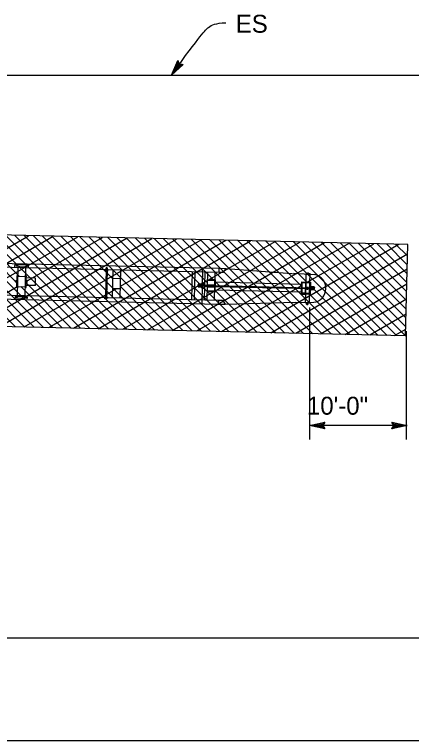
# Model space of a CAD drawing. Extents: x -893 to 867, y -474 to 712.
# Drawn here: x 359.9 to 514.6, y 135.5 to 418.6 of the extents above; entities that cross this region are included whole.
import ezdxf

# ---------------------------------------------------------------- set-up
doc = ezdxf.new("R2010")
doc.units = 0
for name, color, linetype in [('11 Undefined', 7, 'Continuous'), ('57 Undefined', 7, 'Continuous'), ('60 Nongeo Data', 7, 'Continuous')]:
    doc.layers.add(name, color=color, linetype=linetype)

msp = doc.modelspace()

# ---------------------------------------------------------------- linework, layer by layer
at = {"layer": '11 Undefined'}
for p, q in [((306, 298.05), (365.38, 332.33)), ((315.61, 297.83), (374.98, 332.11)), ((323.79, 333.31), (360.31, 296.79)), ((325.23, 297.61), (384.59, 331.88)), ((327.41, 333.23), (363.93, 296.71)), ((331.03, 333.14), (367.55, 296.63)), ((334.65, 333.06), (371.17, 296.54)), ((338.28, 332.97), (374.79, 296.46)), ((341.9, 332.89), (361.21, 313.58)), ((344.46, 297.16), (403.81, 331.43)), ((345.52, 332.8), (361.84, 316.47)), ((349.14, 332.72), (385.64, 296.21)), ((352.76, 332.63), (389.26, 296.12)), ((354.07, 296.94), (413.42, 331.2)), ((356.38, 332.55), (392.88, 296.04)), ((360, 332.46), (396.5, 295.96)), ((363.62, 332.37), (400.12, 295.87)), ((364.12, 314.29), (394.2, 331.65)), ((367.24, 332.29), (403.74, 295.79)), ((370.86, 332.2), (407.36, 295.71)), ((374.48, 332.12), (410.98, 295.62)), ((378.1, 332.03), (414.6, 295.54)), ((381.72, 331.95), (398.28, 315.4)), ((385.35, 331.86), (421.84, 295.37)), ((388.97, 331.78), (425.46, 295.29)), ((392.59, 331.69), (429.08, 295.2)), ((396.21, 331.61), (432.7, 295.12)), ((399.83, 331.52), (436.31, 295.04)), ((403.45, 331.44), (439.93, 294.95)), ((407.07, 331.35), (443.55, 294.87)), ((410.69, 331.27), (447.17, 294.78)), ((363.69, 296.72), (423.03, 330.98)), ((382.92, 296.27), (442.24, 330.52)), ((392.53, 296.05), (451.85, 330.3)), ((401.2, 312.6), (432.63, 330.75)), ((402.15, 295.83), (461.46, 330.07)), ((411.76, 295.6), (471.07, 329.84)), ((414.31, 331.18), (450.79, 294.7)), ((417.93, 331.1), (435.09, 313.94)), ((421.37, 295.38), (480.67, 329.62)), ((421.55, 331.01), (458.03, 294.53)), ((425.17, 330.93), (461.65, 294.45)), ((428.8, 330.84), (465.27, 294.37)), ((430.99, 295.16), (490.28, 329.39)), ((432.42, 330.75), (468.89, 294.28)), ((436.04, 330.67), (472.51, 294.2)), ((439.66, 330.58), (476.13, 294.11)), ((443.28, 330.5), (479.75, 294.03)), ((446.9, 330.41), (483.37, 293.95)), ((450.22, 294.71), (509.58, 328.99)), ((450.52, 330.33), (486.98, 293.86)), ((454.14, 330.24), (471.99, 312.4)), ((457.76, 330.16), (474, 313.92)), ((461.38, 330.07), (497.84, 293.61)), ((465, 329.99), (501.46, 293.53)), ((468.62, 329.9), (505.08, 293.44)), ((472.24, 329.82), (508.7, 293.36)), ((473.23, 313.77), (499.89, 329.17)), ((475.87, 329.73), (512.27, 293.33)), ((479.49, 329.65), (512.35, 296.78)), ((483.11, 329.56), (512.43, 300.24)), ((486.73, 329.48), (512.51, 303.69)), ((490.35, 329.39), (512.55, 307.19)), ((493.97, 329.31), (512.67, 310.6)), ((497.59, 329.22), (512.75, 314.06)), ((501.21, 329.13), (512.83, 317.51)), ((504.78, 329.1), (512.91, 320.97)), ((508.4, 329.01), (512.99, 324.42)), ((459.83, 294.49), (513.01, 325.19)), ((469.45, 294.27), (512.88, 319.34)), ((364.12, 314.2), (382.03, 296.29)), ((334.84, 297.38), (361.18, 312.59)), ((362.3, 312.48), (378.41, 296.38)), ((373.3, 296.49), (399.46, 311.6)), ((401.19, 312.48), (418.22, 295.45)), ((440.6, 294.94), (472, 313.07)), ((474.94, 312.98), (494.22, 293.7)), ((479.06, 294.05), (512.74, 313.49)), ((437.92, 311.11), (454.41, 294.62)), ((474.56, 309.82), (490.6, 293.78)), ((488.68, 293.82), (512.6, 307.64)), ((498.29, 293.6), (512.47, 301.79)), ((507.91, 293.38), (512.33, 295.93))]:
    msp.add_line(p, q, dxfattribs=at)
at = {"layer": '60 Nongeo Data'}
for p, q in [((423.49, 400.59), (423.49, 400.59)), ((425.65, 399.02), (425.65, 399.02)), ((-25.24, 394.95), (666.93, 394.95)), ((421.05, 394.95), (421.05, 394.95)), ((513.1, 328.9), (-25.24, 341.48)), ((512.27, 293.28), (513.1, 328.9)), ((286.26, 323.25), (439.6, 319.61)), ((286.22, 321.76), (439.57, 318.11)), ((360.06, 320), (360.09, 321.49)), ((360.5, 321.1), (360.48, 320.42)), ((365.15, 320.31), (360.48, 320.42)), ((365.16, 320.98), (360.5, 321.1)), ((361.1, 309.03), (361.36, 319.97)), ((363.99, 308.96), (364.25, 319.91)), ((365.16, 320.98), (365.15, 320.31)), ((395.22, 319), (395.22, 319.16)), ((395.22, 319), (395.78, 318.98)), ((395.59, 319.16), (395.33, 308.37)), ((395.4, 318.55), (395.4, 318.99)), ((396.14, 318.53), (395.4, 318.55)), ((395.43, 319.61), (395.41, 319.17)), ((396.17, 319.59), (395.43, 319.61)), ((395.61, 319.77), (395.59, 319.16)), ((395.99, 319.76), (395.61, 319.77)), ((395.97, 319.15), (395.72, 308.37)), ((395.78, 318.98), (396.34, 318.97)), ((395.99, 319.76), (395.97, 319.16)), ((396.15, 318.97), (396.14, 318.53)), ((396.16, 319.15), (396.17, 319.59)), ((396.34, 318.97), (396.34, 319.14)), ((398.11, 308.14), (398.36, 319.09)), ((401.09, 308.08), (401.35, 319.02)), ((429, 307.41), (429.26, 318.36)), ((429.99, 307.39), (430.25, 318.34)), ((433.15, 313.91), (433.26, 318.26)), ((433.2, 318.27), (433.23, 319.76)), ((433.98, 307.29), (434.24, 318.24)), ((434.93, 307.27), (435.19, 318.22)), ((437.82, 307.2), (438.08, 318.15)), ((439.57, 318.11), (439.6, 319.61)), ((439.57, 318.11), (441.26, 318.07)), ((439.6, 319.61), (442.35, 319.54)), ((441.26, 318.07), (442.35, 319.54)), ((442.35, 319.54), (469.59, 317.48)), ((468.7, 317.69), (476.77, 317.16)), ((473.48, 314.25), (473.56, 317.3)), ((474.28, 317.51), (473.56, 317.52)), ((473.56, 317.52), (473.56, 317.3)), ((473.56, 317.3), (475.05, 317.27)), ((475.05, 317.49), (474.28, 317.51)), ((474.97, 314.21), (475.05, 317.27)), ((475.05, 317.49), (475.05, 317.27)), ((360.3, 314.33), (360.3, 314.71)), ((360.3, 314.71), (360.91, 314.7)), ((360.3, 314.33), (360.91, 314.31)), ((360.45, 314.14), (360.47, 314.89)), ((360.47, 314.89), (360.92, 314.88)), ((360.85, 312.2), (360.96, 316.82)), ((360.96, 316.82), (361.28, 316.8)), ((361.27, 316.49), (364.17, 316.42)), ((364.18, 316.74), (364.5, 316.73)), ((364.41, 313.18), (364.47, 315.67)), ((364.45, 314.79), (364.43, 314.05)), ((364.88, 314.22), (364.44, 314.23)), ((364.9, 314.79), (364.45, 314.79)), ((364.89, 314.61), (364.45, 314.61)), ((364.47, 315.67), (364.5, 316.73)), ((368.13, 315.82), (364.48, 315.91)), ((364.88, 314.04), (364.9, 314.79)), ((368.07, 312.84), (368.13, 315.82)), ((401.27, 315.54), (398.28, 315.61)), ((438.01, 314.79), (435.11, 314.86)), ((435.82, 315.16), (435.82, 314.84)), ((438.25, 315.1), (435.82, 315.16)), ((438.14, 310.36), (438.25, 315.1)), ((438.23, 314.27), (471.77, 313.48)), ((471.68, 309.57), (471.79, 314.29)), ((471.79, 314.29), (473.48, 314.25)), ((473.24, 314.26), (473.13, 309.54)), ((474.97, 314.21), (473.48, 314.25)), ((474.97, 314.21), (475.25, 314.21)), ((475.25, 314.21), (475.14, 309.49)), ((360.9, 314.13), (360.45, 314.14)), ((360.85, 312.2), (361.17, 312.19)), ((361.18, 312.51), (364.07, 312.44)), ((364.07, 312.12), (364.39, 312.11)), ((364.39, 312.11), (364.41, 313.18)), ((368.07, 312.84), (364.4, 312.93)), ((364.43, 314.05), (364.88, 314.04)), ((401.17, 311.56), (398.19, 311.63)), ((431.27, 313.15), (431.25, 312.64)), ((431.25, 312.64), (432.07, 312.62)), ((431.27, 313.15), (432.08, 313.14)), ((431.5, 313.39), (431.47, 312.39)), ((431.47, 312.39), (432.06, 312.38)), ((432.08, 313.38), (431.5, 313.39)), ((431.85, 312.62), (432.66, 312.6)), ((431.86, 313.14), (432.67, 313.12)), ((432.08, 313.38), (432.06, 312.38)), ((432.06, 312.38), (432.65, 312.36)), ((432.68, 313.36), (432.08, 313.38)), ((432.68, 313.61), (432.65, 312.12)), ((432.65, 312.12), (432.9, 312.11)), ((432.68, 313.61), (432.93, 313.6)), ((432.91, 311.8), (432.95, 313.91)), ((432.91, 311.8), (434.09, 311.77)), ((432.95, 313.91), (434.13, 313.88)), ((433, 307.32), (433.1, 311.79)), ((433.1, 311.98), (433.13, 313.72)), ((433.1, 311.98), (434.09, 311.96)), ((434.1, 312.64), (433.11, 312.67)), ((434.12, 313.01), (433.12, 313.04)), ((433.13, 313.72), (434.13, 313.69)), ((433.48, 312.66), (433.58, 313.02)), ((433.98, 312.64), (434.08, 313.01)), ((434.1, 312.64), (435.1, 312.62)), ((434.12, 313.01), (435.11, 312.99)), ((434.48, 312.63), (434.57, 313)), ((434.98, 312.62), (435.07, 312.99)), ((435.05, 312.5), (437.95, 312.43)), ((435.05, 312.37), (437.95, 312.3)), ((435.07, 313.24), (437.97, 313.17)), ((435.07, 313.11), (437.97, 313.04)), ((435.1, 312.62), (438.09, 312.55)), ((435.11, 312.99), (438.1, 312.92)), ((435.48, 312.61), (435.57, 312.98)), ((435.97, 312.6), (436.07, 312.96)), ((436.47, 312.59), (436.57, 312.95)), ((436.97, 312.57), (437.06, 312.94)), ((437.46, 312.56), (437.56, 312.93)), ((437.96, 312.55), (438.06, 312.92)), ((438.09, 312.55), (474.91, 311.67)), ((438.1, 312.92), (474.92, 312.05)), ((438.46, 312.54), (438.56, 312.91)), ((438.96, 312.52), (439.05, 312.9)), ((439.46, 312.51), (439.55, 312.88)), ((439.95, 312.5), (440.05, 312.87)), ((440.45, 312.49), (440.55, 312.86)), ((440.95, 312.48), (441.04, 312.85)), ((441.45, 312.46), (441.54, 312.83)), ((441.95, 312.46), (442.04, 312.82)), ((442.44, 312.44), (442.54, 312.81)), ((442.94, 312.43), (443.04, 312.8)), ((443.44, 312.42), (443.53, 312.79)), ((443.94, 312.41), (444.03, 312.78)), ((444.43, 312.4), (444.53, 312.77)), ((444.93, 312.38), (445.03, 312.76)), ((445.43, 312.37), (445.52, 312.74)), ((445.92, 312.36), (446.02, 312.73)), ((446.43, 312.35), (446.52, 312.72)), ((446.92, 312.34), (447.02, 312.7)), ((447.42, 312.32), (447.51, 312.7)), ((447.92, 312.31), (448.01, 312.68)), ((448.42, 312.3), (448.51, 312.67)), ((448.91, 312.29), (449, 312.66)), ((449.41, 312.28), (449.5, 312.65)), ((449.91, 312.27), (450, 312.64)), ((450.41, 312.26), (450.5, 312.62)), ((450.9, 312.24), (451, 312.61)), ((451.4, 312.23), (451.5, 312.6)), ((451.9, 312.22), (452, 312.59)), ((452.39, 312.2), (452.49, 312.58)), ((452.89, 312.19), (452.99, 312.57)), ((453.39, 312.18), (453.48, 312.55)), ((453.89, 312.17), (453.98, 312.54)), ((454.38, 312.16), (454.48, 312.53)), ((454.89, 312.15), (454.98, 312.51)), ((455.38, 312.14), (455.48, 312.5)), ((455.88, 312.12), (455.97, 312.49)), ((456.38, 312.11), (456.47, 312.48)), ((456.87, 312.1), (456.97, 312.47)), ((457.37, 312.09), (457.47, 312.46)), ((457.87, 312.07), (457.96, 312.45)), ((458.37, 312.06), (458.46, 312.43)), ((458.86, 312.05), (458.96, 312.42)), ((459.36, 312.04), (459.46, 312.41)), ((459.86, 312.03), (459.95, 312.4)), ((460.36, 312.02), (460.45, 312.39)), ((460.85, 312), (460.95, 312.37)), ((461.36, 311.99), (461.45, 312.36)), ((461.85, 311.98), (461.95, 312.35)), ((462.34, 311.97), (462.44, 312.34)), ((462.85, 311.96), (462.94, 312.33)), ((463.35, 311.94), (463.43, 312.32)), ((463.84, 311.93), (463.93, 312.3)), ((464.34, 311.93), (464.43, 312.29)), ((464.84, 311.91), (464.93, 312.28)), ((465.33, 311.9), (465.43, 312.27)), ((465.83, 311.89), (465.93, 312.25)), ((466.33, 311.87), (466.42, 312.24)), ((466.83, 311.86), (466.92, 312.24)), ((467.33, 311.85), (467.42, 312.23)), ((467.82, 311.84), (467.92, 312.21)), ((468.32, 311.83), (468.42, 312.2)), ((468.81, 311.82), (468.91, 312.19)), ((469.31, 311.81), (469.41, 312.17)), ((469.83, 311.79), (469.92, 312.16)), ((470.33, 311.78), (470.43, 312.15)), ((470.83, 311.77), (470.92, 312.14)), ((471.31, 311.76), (471.4, 312.13)), ((471.8, 311.74), (471.9, 312.11)), ((471.93, 309.88), (472.03, 313.97)), ((473.23, 313.94), (472.03, 313.97)), ((472.3, 311.73), (472.4, 312.11)), ((472.8, 311.72), (472.89, 312.09)), ((473.3, 311.71), (473.39, 312.08)), ((473.38, 309.85), (473.47, 313.94)), ((473.42, 311.54), (473.75, 311.53)), ((473.43, 311.67), (473.75, 311.66)), ((473.44, 312.24), (473.76, 312.24)), ((473.44, 312.12), (473.76, 312.11)), ((474.97, 313.9), (473.47, 313.94)), ((473.79, 311.7), (473.89, 312.07)), ((473.94, 311.66), (474.19, 311.65)), ((473.94, 311.52), (474.18, 311.52)), ((473.95, 312.11), (474.2, 312.1)), ((473.96, 312.23), (474.2, 312.23)), ((474.29, 311.68), (474.39, 312.06)), ((474.47, 311.64), (474.6, 311.64)), ((474.47, 311.51), (474.6, 311.51)), ((474.48, 312.09), (474.61, 312.09)), ((474.49, 312.22), (474.62, 312.21)), ((474.77, 311.64), (474.91, 311.63)), ((474.77, 311.51), (474.91, 311.5)), ((474.78, 312.21), (474.93, 312.21)), ((474.78, 312.09), (474.92, 312.08)), ((474.79, 311.67), (474.89, 312.05)), ((474.87, 309.82), (474.97, 313.9)), ((475.46, 312.59), (475.21, 312.59)), ((475.43, 311.09), (475.46, 312.59)), ((476.84, 311.56), (475.44, 311.59)), ((476.85, 312.07), (475.45, 312.1)), ((476.04, 312.33), (475.46, 312.34)), ((476.03, 311.33), (476.04, 312.33)), ((476.64, 312.32), (476.04, 312.33)), ((476.61, 311.32), (476.64, 312.32)), ((476.84, 311.56), (476.85, 312.07)), ((285.52, 309.33), (439.27, 305.67)), ((285.6, 310.82), (439.31, 307.16)), ((360.2, 308.66), (360.19, 307.99)), ((364.87, 308.54), (360.2, 308.66)), ((364.87, 308.54), (364.85, 307.88)), ((395.91, 308.81), (395.16, 308.83)), ((395.16, 308.83), (395.16, 308.38)), ((395.9, 308.37), (395.91, 308.81)), ((437.91, 310.69), (435.01, 310.75)), ((435.72, 310.74), (435.71, 310.42)), ((438.14, 310.36), (435.71, 310.42)), ((438.16, 311.19), (471.69, 310.39)), ((471.68, 309.57), (473.37, 309.53)), ((473.14, 309.86), (471.93, 309.88)), ((473.29, 306.36), (473.37, 309.53)), ((474.86, 309.5), (473.37, 309.53)), ((474.87, 309.82), (473.38, 309.85)), ((474.78, 306.32), (474.86, 309.5)), ((474.86, 309.5), (475.14, 309.49)), ((475.43, 311.09), (475.18, 311.11)), ((475.43, 311.35), (476.03, 311.33)), ((476.03, 311.33), (476.61, 311.32)), ((512.27, 293.28), (-25.24, 305.72)), ((364.85, 307.88), (360.19, 307.99)), ((394.97, 308.39), (394.96, 308.22)), ((394.97, 308.39), (395.53, 308.37)), ((395.14, 307.76), (395.15, 308.22)), ((395.88, 307.74), (395.14, 307.76)), ((395.32, 307.6), (395.33, 308.21)), ((395.7, 307.59), (395.32, 307.6)), ((395.53, 308.37), (396.09, 308.36)), ((395.7, 307.59), (395.72, 308.2)), ((395.9, 308.2), (395.88, 307.74)), ((396.09, 308.36), (396.08, 308.19)), ((432.94, 307.32), (432.9, 305.82)), ((439.31, 307.16), (439.27, 305.67)), ((439.31, 307.16), (440.99, 307.13)), ((440.99, 307.13), (442.02, 305.61)), ((442.02, 305.61), (469.32, 306.37)), ((468.42, 306.21), (476.52, 306.35)), ((473.29, 306.36), (474.78, 306.32)), ((473.29, 306.12), (473.29, 306.36)), ((474.78, 306.08), (473.29, 306.12)), ((473.71, 305.66), (473.72, 306.11)), ((473.85, 305.49), (473.87, 306.1)), ((474.14, 305.49), (474.16, 306.09)), ((474.29, 305.65), (474.3, 306.09)), ((474.78, 306.08), (474.78, 306.32)), ((439.27, 305.67), (442.02, 305.61)), ((473.71, 305.66), (474.29, 305.65)), ((473.85, 305.49), (474.14, 305.49)), ((474.82, 304.32), (474.82, 252.9)), ((512.5, 295.03), (512.5, 252.9)), ((512.86, 258.33), (474.82, 258.33)), ((474.82, 258.33), (474.82, 258.33)), ((480.82, 259.66), (480.82, 259.66)), ((506.86, 259.67), (506.86, 259.67)), ((512.86, 258.33), (512.86, 258.33)), ((480.82, 256.99), (480.82, 256.99)), ((506.86, 257), (506.86, 257)), ((-25.24, 175.5), (666.93, 175.5)), ((-25.24, 135.5), (666.93, 135.5))]:
    msp.add_line(p, q, dxfattribs=at)
for points in [[(425.65, 399.02), (421.05, 394.95), (423.49, 400.59), (423.65, 400.21), (421.86, 396.07), (425.24, 399.06), (424.83, 399.09), (422.67, 397.18), (423.81, 399.83), (423.98, 399.44), (423.48, 398.3), (424.42, 399.13), (424.1, 399.16), (423.49, 400.59), (424.1, 399.16)], [(360.82, 321.01), (360.82, 321.01), (361.07, 321), (360.66, 320.75)], [(360.66, 320.75), (361.07, 321), (361.11, 321), (360.67, 320.74)], [(360.67, 320.74), (361.11, 321), (361.24, 320.75), (360.8, 320.5)], [(360.8, 320.5), (361.24, 320.75), (361.25, 320.74), (360.83, 320.5)], [(360.83, 320.5), (361.25, 320.74), (361.1, 320.49), (361.1, 320.49)], [(364.55, 320.92), (364.55, 320.92), (364.81, 320.91), (364.4, 320.67)], [(364.4, 320.67), (364.81, 320.91), (364.84, 320.91), (364.4, 320.65)], [(364.4, 320.65), (364.84, 320.91), (364.97, 320.67), (364.54, 320.41)], [(364.54, 320.41), (364.97, 320.67), (364.98, 320.65), (364.57, 320.41)], [(364.57, 320.41), (364.98, 320.65), (364.83, 320.4), (364.83, 320.4)], [(360.52, 308.56), (360.52, 308.56), (360.78, 308.56), (360.37, 308.32)], [(360.37, 308.32), (360.78, 308.56), (360.81, 308.56), (360.38, 308.3)], [(360.38, 308.3), (360.81, 308.56), (360.95, 308.32), (360.51, 308.06)], [(360.51, 308.06), (360.95, 308.32), (360.95, 308.3), (360.54, 308.06)], [(360.54, 308.06), (360.95, 308.3), (360.8, 308.05), (360.8, 308.05)], [(364.25, 308.48), (364.25, 308.48), (364.52, 308.47), (364.1, 308.23)], [(364.1, 308.23), (364.52, 308.47), (364.55, 308.47), (364.11, 308.22)], [(364.11, 308.22), (364.55, 308.47), (364.68, 308.23), (364.24, 307.97)], [(364.24, 307.97), (364.68, 308.23), (364.69, 308.22), (364.27, 307.97)], [(364.27, 307.97), (364.69, 308.22), (364.54, 307.96), (364.54, 307.96)], [(480.82, 256.99), (474.82, 258.33), (480.82, 259.66), (480.61, 259.3), (476.21, 258.33), (480.61, 257.34), (480.4, 257.7), (477.58, 258.32), (480.39, 258.95), (480.18, 258.59), (478.97, 258.32), (480.19, 258.05), (480.02, 258.33), (480.82, 259.66), (480.02, 258.33)], [(506.86, 259.67), (512.86, 258.33), (506.86, 257), (507.07, 257.35), (511.47, 258.32), (507.07, 259.31), (507.28, 258.96), (510.1, 258.33), (507.29, 257.71), (507.5, 258.06), (508.72, 258.33), (507.5, 258.6), (507.66, 258.33), (506.86, 257), (507.66, 258.33)]]:
    msp.add_lwpolyline(points, close=True, dxfattribs=at)
for centre, radius, start, end in [((474.28, 317.37), 0.357, 21.9037, 155.3722), ((475.76, 311.78), 5.48, 278.0023, 79.2737)]:
    msp.add_arc(centre, radius, start, end, dxfattribs=at)
msp.add_open_spline([(421.05, 394.95), (432.64, 410.96), (435.65, 413.96), (438.13, 415.2), (442.23, 415.38)], degree=3, dxfattribs=at)

# ---------------------------------------------------------------- texts
at = {"layer": '57 Undefined'}
for s, p in [('ES', (446.08, 411.46)), ('10\'-0"', (473.83, 262.52))]:
    msp.add_text(s, height=7, dxfattribs=at).set_placement(p)

doc.saveas('drawing.dxf')
